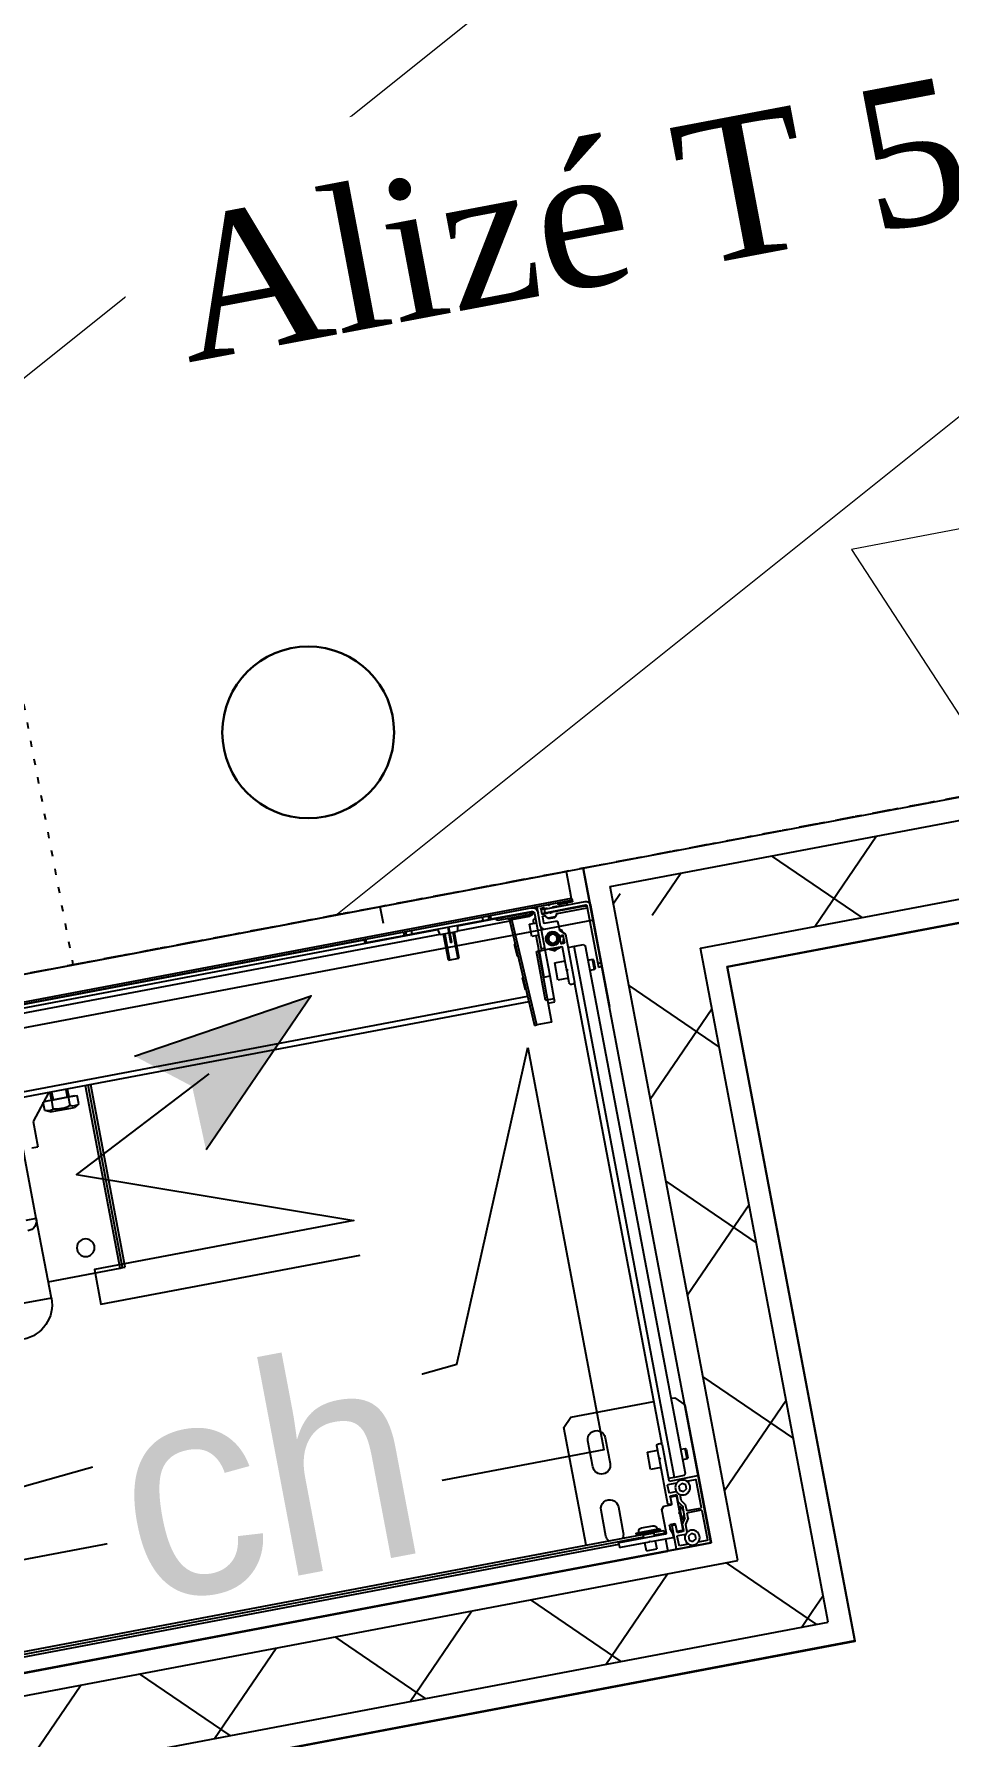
# Model space of a CAD drawing. Header units: centimetres. Extents: x 209280 to 319866, y -365283 to -277503.
# Drawn here: x 221740 to 222260, y -327732 to -326764 of the extents above; entities that cross this region are included whole.
import ezdxf

# ---------------------------------------------------------------- set-up
doc = ezdxf.new("R2010")
doc.units = ezdxf.units.CM
doc.linetypes.add('Style de ligne -1', pattern=[0.41664, 0.20828, -0.20836])
doc.linetypes.add('Style de ligne -5', pattern=[0.20828, 0.069425, -0.138855])
doc.layers.get('0').update_dxf_attribs({"color": 252})
for name, color, linetype in [('3-BAT C-Niveau 1', 252, 'Continuous'), ('prlm-GT', 242, 'Continuous'), ('prlm-MOD', 64, 'Continuous'), ('prlm-VMC', 93, 'Continuous')]:
    doc.layers.add(name, color=color, linetype=linetype)
doc.layers.add('prlm-ELEC-CFO', color=1, linetype='Continuous', lineweight=25)
doc.styles.add('prlm-elec-cfo', font='comic.ttf', dxfattribs={"height": 12})
doc.styles.add('prlm-vmc', font='pala.ttf', dxfattribs={"height": 14})

# ---------------------------------------------------------------- blocks, each defined once
blk = doc.blocks.new('MTI900_Alu_390')
at = {"layer": 'prlm-MOD', "color": 1, "linetype": 'Continuous'}
for p, q in [((-4.225, 0), (4.225, 0)), ((4.278, 0), (4.225, 0)), ((4.225, -0.07), (4.225, 0)), ((4.472, 0), (4.278, 0)), ((4.475, 0), (4.472, 0)), ((4.475, -0.003), (4.475, 0)), ((-3.96, -0.09), (3.96, -0.09)), ((3.96, -0.073), (3.96, -0.097)), ((4.13, -0.07), (3.963, -0.07)), ((4.105, -0.025), (4.165, -0.025)), ((4.105, -0.025), (4.105, -0.07)), ((4.135, -0.075), (4.13, -0.07)), ((4.14, -0.07), (4.135, -0.075)), ((4.267, -0.07), (4.14, -0.07)), ((4.165, -0.07), (4.165, -0.025)), ((4.2602, -0.1195), (4.2698, -0.0905)), ((4.27, -0.0895), (4.27, -0.073)), ((4.275, -0.003), (4.275, -0.137)), ((4.293, -0.021), (4.293, -0.074)), ((4.3467, -0.018), (4.296, -0.018)), ((4.296, -0.077), (4.3306, -0.077)), ((4.298, -0.095), (4.332, -0.095)), ((4.353, -0.0864), (4.353, -0.1286)), ((4.355, -0.0385), (4.375, -0.0269)), ((4.355, -0.0615), (4.355, -0.0385)), ((4.375, -0.0731), (4.355, -0.0615)), ((4.375, -0.0269), (4.395, -0.0385)), ((4.395, -0.0615), (4.375, -0.0731)), ((4.395, -0.0385), (4.395, -0.0615)), ((4.454, -0.018), (4.4033, -0.018)), ((4.457, -0.191), (4.457, -0.021)), ((4.475, -0.387), (4.475, -0.003)), ((-4.105, -0.105), (4.105, -0.105)), ((-4.1, -0.12), (4.1, -0.12)), ((3.775, -0.12), (3.775, -0.8)), ((3.895, -0.15), (3.895, -0.3)), ((3.963, -0.1), (4.229, -0.1)), ((3.995, -0.3), (3.995, -0.15)), ((4.067, -0.12), (4.067, -0.125)), ((4.067, -0.125), (4.203, -0.125)), ((4.067, -0.125), (4.067, -0.135)), ((4.067, -0.135), (4.203, -0.135)), ((4.105, -0.115), (4.095, -0.125)), ((4.1025, -0.158), (4.1675, -0.158)), ((4.105, -0.1), (4.105, -0.115)), ((4.165, -0.115), (4.105, -0.115)), ((4.165, -0.115), (4.165, -0.1)), ((4.165, -0.105), (4.225, -0.105)), ((4.175, -0.125), (4.165, -0.115)), ((4.17, -0.12), (4.225, -0.12)), ((4.203, -0.125), (4.203, -0.12)), ((4.203, -0.135), (4.203, -0.125)), ((4.225, -0.105), (4.225, -0.1)), ((4.225, -0.105), (4.225, -0.12)), ((4.235, -0.1), (4.235, -0.24)), ((4.26, -0.142), (4.26, -0.1205)), ((4.292, -0.145), (4.263, -0.145)), ((4.278, -0.14), (4.292, -0.14)), ((4.295, -0.137), (4.295, -0.098)), ((4.295, -0.137), (4.295, -0.142)), ((4.327, -0.1), (4.298, -0.1)), ((4.33, -0.195), (4.33, -0.103)), ((4.3377, -0.16), (4.33, -0.16)), ((4.33, -0.1677), (4.3421, -0.1677)), ((4.335, -0.098), (4.335, -0.1341)), ((4.3355, -0.1358), (4.3545, -0.1642)), ((4.3377, -0.16), (4.3377, -0.24)), ((4.355, -0.19), (4.3377, -0.16)), ((4.3535, -0.1303), (4.3725, -0.1588)), ((4.355, -0.1659), (4.355, -0.2341)), ((4.373, -0.1605), (4.373, -0.191)), ((4.235, -0.24), (4.25, -0.255)), ((4.25, -0.255), (4.292, -0.255)), ((4.275, -0.263), (4.275, -0.52)), ((4.292, -0.26), (4.278, -0.26)), ((4.295, -0.258), (4.295, -0.263)), ((4.295, -0.302), (4.295, -0.263)), ((4.33, -0.195), (4.325, -0.2)), ((4.325, -0.2), (4.33, -0.205)), ((4.33, -0.297), (4.33, -0.205)), ((4.33, -0.2323), (4.3421, -0.2323)), ((4.33, -0.24), (4.3377, -0.24)), ((4.3545, -0.2358), (4.335, -0.265)), ((4.335, -0.265), (4.335, -0.302)), ((4.3377, -0.24), (4.355, -0.21)), ((4.353, -0.2714), (4.353, -0.3036)), ((4.373, -0.2404), (4.3535, -0.2697)), ((4.373, -0.209), (4.373, -0.2404)), ((4.454, -0.194), (4.376, -0.194)), ((4.376, -0.206), (4.454, -0.206)), ((4.457, -0.369), (4.457, -0.209)), ((4.293, -0.326), (4.293, -0.369)), ((4.328, -0.323), (4.296, -0.323)), ((4.296, -0.372), (4.3467, -0.372)), ((4.298, -0.3), (4.327, -0.3)), ((4.332, -0.305), (4.298, -0.305)), ((4.355, -0.3285), (4.375, -0.3169)), ((4.355, -0.3515), (4.355, -0.3285)), ((4.375, -0.3631), (4.355, -0.3515)), ((4.375, -0.3169), (4.395, -0.3285)), ((4.395, -0.3515), (4.375, -0.3631)), ((4.395, -0.3285), (4.395, -0.3515)), ((4.4033, -0.372), (4.454, -0.372)), ((4.475, -0.8), (4.475, -0.387)), ((4.215, -0.475), (4.215, -0.575)), ((4.275, -0.475), (4.215, -0.475)), ((4.305, -0.6), (4.305, -0.393)), ((4.34, -0.405), (4.305, -0.405)), ((4.308, -0.39), (4.472, -0.39)), ((4.34, -0.405), (4.34, -3.475)), ((4.395, -0.405), (4.34, -0.405)), ((4.405, -0.415), (4.395, -0.405)), ((4.405, -0.415), (4.405, -3.465)), ((3.895, -0.55), (3.895, -0.7)), ((3.995, -0.7), (3.995, -0.55)), ((4.215, -0.575), (4.275, -0.575)), ((4.275, -0.52), (4.2779, -0.5229)), ((4.275, -0.52), (4.275, -0.53)), ((4.2779, -0.5271), (4.275, -0.53)), ((4.275, -0.53), (4.275, -0.6)), ((4.43, -0.495), (4.405, -0.495)), ((4.405, -0.555), (4.43, -0.555)), ((4.43, -0.495), (4.43, -0.555)), ((4.435, -0.5), (4.43, -0.495)), ((4.43, -0.555), (4.435, -0.55)), ((4.435, -0.55), (4.435, -0.5)), ((4.285, -0.61), (4.295, -0.61)), ((4.305, -0.6), (4.305, -3.277)), ((3.775, -0.8), (3.825, -0.85)), ((3.825, -0.85), (4.305, -0.85)), ((4.405, -0.85), (4.425, -0.85)), ((4.425, -0.85), (4.475, -0.8)), ((1.05, -2.065), (0.85, -2.065)), ((1.05, -2.065), (1.05, -2.525)), ((1.05, -2.16), (1.465, -2.16)), ((1.465, -2.16), (1.48, -2.16)), ((1.465, -2.16), (1.465, -3.215)), ((1.48, -2.16), (1.48, -3.215)), ((1.48, -2.16), (1.495, -2.16)), ((1.495, -2.16), (1.495, -3.215)), ((1.05, -2.525), (0.99, -2.525)), ((1.05, -2.525), (1.05, -3.215)), ((1.1, -2.925), (1.1342, -2.925)), ((1.1342, -3.0705), (1.1342, -2.925)), ((1.2504, -3.215), (1.1342, -3.0705)), ((4.0071, -3.6913), (4.035, -3.077)), ((4.05, -3.077), (4.0221, -3.692)), ((4.035, -3.077), (4.05, -3.077)), ((4.1351, -3.077), (4.05, -3.077)), ((4.136, -3.497), (4.1351, -3.077)), ((1.24, -3.106), (1.2119, -3.1204)), ((1.2119, -3.1204), (1.2119, -3.1671)), ((1.2142, -3.17), (1.2364, -3.17)), ((1.225, -3.17), (1.225, -3.172)), ((1.225, -3.172), (1.395, -3.172)), ((1.2364, -3.17), (1.2609, -3.17)), ((1.24, -3.106), (1.38, -3.106)), ((1.26, -3.172), (1.26, -3.215)), ((1.2609, -3.1204), (1.2609, -3.17)), ((1.2609, -3.17), (1.31, -3.17)), ((1.2692, -3.215), (1.2692, -3.172)), ((1.31, -3.17), (1.3591, -3.17)), ((1.3508, -3.215), (1.3508, -3.172)), ((1.3591, -3.1204), (1.3591, -3.17)), ((1.3591, -3.17), (1.3836, -3.17)), ((1.36, -3.215), (1.36, -3.172)), ((1.4081, -3.1204), (1.38, -3.106)), ((1.3836, -3.17), (1.4081, -3.17)), ((1.395, -3.172), (1.395, -3.17)), ((1.4081, -3.1204), (1.4081, -3.17)), ((4.1353, -3.187), (4.175, -3.187)), ((4.175, -3.187), (4.175, -3.207)), ((4.0287, -3.215), (-0.1325, -3.215)), ((4.0274, -3.245), (-0.1325, -3.245)), ((4.0173, -3.3556), (4.0205, -3.2854)), ((4.0255, -3.2857), (4.0205, -3.2854)), ((4.125, -3.207), (4.125, -3.487)), ((4.125, -3.207), (4.175, -3.207)), ((4.175, -3.207), (4.175, -3.337)), ((4.275, -3.277), (4.275, -3.3458)), ((4.295, -3.267), (4.285, -3.267)), ((4.305, -3.5528), (4.305, -3.277)), ((4.0173, -3.3556), (4.0223, -3.3558)), ((4.14, -3.337), (4.175, -3.337)), ((4.14, -3.487), (4.14, -3.337)), ((4.175, -3.337), (4.175, -3.487)), ((4.215, -3.305), (4.215, -3.405)), ((4.275, -3.305), (4.215, -3.305)), ((4.275, -3.3458), (4.275, -3.3582)), ((4.275, -3.3582), (4.275, -3.484)), ((4.2759, -3.3479), (4.2779, -3.3499)), ((4.2779, -3.3541), (4.2759, -3.3561)), ((4.43, -3.325), (4.405, -3.325)), ((4.405, -3.385), (4.43, -3.385)), ((4.43, -3.325), (4.43, -3.385)), ((4.435, -3.33), (4.43, -3.325)), ((4.43, -3.385), (4.435, -3.38)), ((4.435, -3.38), (4.435, -3.33)), ((4.455, -3.355), (4.455, -3.335)), ((4.455, -3.335), (4.475, -3.335)), ((4.455, -3.69), (4.455, -3.355)), ((4.475, -3.355), (4.455, -3.355)), ((4.475, -3.335), (4.475, -3.355)), ((4.475, -3.69), (4.475, -3.355)), ((4.0084, -3.5518), (4.0116, -3.4816)), ((4.0166, -3.4819), (4.0116, -3.4816)), ((4.215, -3.405), (4.275, -3.405)), ((4.22, -3.4778), (4.23, -3.472)), ((4.23, -3.472), (4.24, -3.4778)), ((4.34, -3.475), (4.305, -3.475)), ((4.395, -3.475), (4.34, -3.475)), ((4.395, -3.475), (4.405, -3.465)), ((3.625, -3.532), (3.685, -3.532)), ((3.625, -3.532), (3.625, -3.682)), ((3.6311, -3.682), (3.6311, -3.532)), ((3.6789, -3.682), (3.6789, -3.532)), ((3.685, -3.682), (3.685, -3.532)), ((4.0084, -3.5518), (4.0134, -3.552)), ((4.115, -3.577), (4.115, -3.647)), ((4.155, -3.577), (4.115, -3.577)), ((4.125, -3.487), (4.14, -3.487)), ((4.14, -3.4972), (4.136, -3.497)), ((4.14, -3.487), (4.155, -3.487)), ((4.14, -3.487), (4.14, -3.577)), ((4.155, -3.487), (4.175, -3.487)), ((4.155, -3.497), (4.155, -3.487)), ((4.155, -3.702), (4.155, -3.497)), ((4.175, -3.497), (4.155, -3.497)), ((4.175, -3.487), (4.175, -3.49)), ((4.175, -3.49), (4.175, -3.6008)), ((4.272, -3.487), (4.178, -3.487)), ((4.195, -3.5614), (4.195, -3.5226)), ((4.268, -3.521), (4.2657, -3.521)), ((4.271, -3.507), (4.271, -3.518)), ((4.2729, -3.542), (4.276, -3.542)), ((4.287, -3.504), (4.274, -3.504)), ((4.2769, -3.5821), (4.3041, -3.5549)), ((4.279, -3.545), (4.279, -3.549)), ((4.2906, -3.577), (4.2806, -3.5828)), ((4.282, -3.552), (4.287, -3.552)), ((4.2854, -3.504), (4.29, -3.5066)), ((4.29, -3.549), (4.29, -3.507)), ((4.2906, -3.5684), (4.2906, -3.577)), ((3.655, -3.6411), (3.655, -3.6275)), ((3.66, -3.6275), (3.655, -3.6275)), ((3.655, -3.717), (3.655, -3.6411)), ((3.66, -3.6411), (3.655, -3.6411)), ((3.66, -3.6411), (3.66, -3.6275)), ((3.66, -3.717), (3.66, -3.6411)), ((4.115, -3.647), (4.155, -3.647)), ((4.14, -3.647), (4.14, -3.6567)), ((4.175, -3.6232), (4.175, -3.6008)), ((4.175, -3.6232), (4.175, -3.734)), ((4.1759, -3.6029), (4.1829, -3.6099)), ((4.1829, -3.6141), (4.1759, -3.6211)), ((4.195, -3.674), (4.195, -3.64)), ((4.198, -3.637), (4.266, -3.637)), ((4.2109, -3.677), (4.198, -3.677)), ((4.2221, -3.6633), (4.2134, -3.6757)), ((4.2654, -3.662), (4.2246, -3.662)), ((4.227, -3.657), (4.225, -3.659)), ((4.265, -3.659), (4.225, -3.659)), ((4.225, -3.659), (4.225, -3.662)), ((4.263, -3.657), (4.227, -3.657)), ((4.2293, -3.657), (4.2293, -3.662)), ((4.2607, -3.657), (4.2607, -3.662)), ((4.265, -3.659), (4.263, -3.657)), ((4.265, -3.662), (4.265, -3.659)), ((4.2766, -3.6757), (4.2679, -3.6633)), ((4.276, -3.627), (4.276, -3.5842)), ((4.452, -3.677), (4.2791, -3.677)), ((-4.375, -3.737), (4.375, -3.737)), ((4.375, -3.747), (-4.375, -3.747)), ((-0.1667, -3.735), (3.175, -3.735)), ((-0.16, -3.715), (3.5984, -3.715)), ((3.6044, -3.685), (-0.15, -3.685)), ((3.175, -3.717), (3.185, -3.717)), ((3.175, -3.737), (3.175, -3.717)), ((3.185, -3.717), (3.4033, -3.717)), ((3.185, -3.717), (3.185, -3.737)), ((3.4033, -3.737), (3.4033, -3.717)), ((3.4033, -3.717), (3.4168, -3.717)), ((3.4168, -3.717), (3.45, -3.717)), ((3.4168, -3.717), (3.4168, -3.737)), ((3.45, -3.717), (3.86, -3.717)), ((3.45, -3.717), (3.45, -3.737)), ((3.605, -3.682), (3.598, -3.717)), ((3.655, -3.682), (3.605, -3.682)), ((3.705, -3.682), (3.66, -3.682)), ((3.712, -3.717), (3.705, -3.682)), ((4.0074, -3.685), (3.7056, -3.685)), ((3.7116, -3.715), (3.935, -3.715)), ((3.86, -3.717), (3.8932, -3.717)), ((3.86, -3.717), (3.86, -3.737)), ((3.8932, -3.717), (3.9067, -3.717)), ((3.8932, -3.737), (3.8932, -3.717)), ((3.9067, -3.717), (4.14, -3.717)), ((3.9067, -3.717), (3.9067, -3.737)), ((3.935, -3.717), (3.935, -3.712)), ((3.965, -3.712), (3.935, -3.712)), ((3.945, -3.702), (3.965, -3.702)), ((3.965, -3.702), (4.105, -3.702)), ((3.965, -3.712), (3.965, -3.702)), ((3.965, -3.712), (3.965, -3.717)), ((4.105, -3.712), (3.965, -3.712)), ((4.007, -3.6925), (4.0071, -3.6913)), ((4.0071, -3.6913), (4.0221, -3.692)), ((4.0221, -3.692), (4.022, -3.6925)), ((4.0221, -3.692), (4.125, -3.692)), ((4.105, -3.702), (4.125, -3.702)), ((4.105, -3.712), (4.105, -3.702)), ((4.105, -3.717), (4.105, -3.712)), ((4.135, -3.712), (4.105, -3.712)), ((4.125, -3.692), (4.125, -3.702)), ((4.135, -3.712), (4.135, -3.717)), ((4.165, -3.7265), (4.165, -3.737)), ((4.175, -3.734), (4.175, -3.737)), ((4.195, -3.722), (4.195, -3.693)), ((4.195, -3.695), (4.215, -3.695)), ((4.215, -3.715), (4.195, -3.715)), ((4.198, -3.69), (4.2252, -3.69)), ((4.198, -3.725), (4.212, -3.725)), ((4.215, -3.695), (4.45, -3.695)), ((4.215, -3.695), (4.215, -3.715)), ((4.215, -3.715), (4.45, -3.715)), ((4.215, -3.72), (4.2251, -3.72)), ((4.215, -3.722), (4.215, -3.72)), ((4.2249, -3.7161), (4.221, -3.72)), ((4.2287, -3.7161), (4.2249, -3.7161)), ((4.225, -3.69), (4.225, -3.695)), ((4.228, -3.692), (4.2367, -3.692)), ((4.2293, -3.69), (4.2293, -3.695)), ((4.2595, -3.715), (4.231, -3.715)), ((4.2429, -3.7321), (4.2379, -3.737)), ((4.2429, -3.6871), (4.2388, -3.6911)), ((4.2486, -3.7335), (4.2414, -3.7335)), ((4.2512, -3.6911), (4.2471, -3.6871)), ((4.2521, -3.737), (4.2471, -3.7321)), ((4.2533, -3.692), (4.2625, -3.692)), ((4.2607, -3.69), (4.2607, -3.695)), ((4.2651, -3.7161), (4.2618, -3.7161)), ((4.265, -3.695), (4.265, -3.69)), ((4.269, -3.72), (4.2651, -3.7161)), ((4.2827, -3.69), (4.2653, -3.69)), ((4.2654, -3.72), (4.2826, -3.72)), ((4.2855, -3.692), (4.445, -3.692)), ((4.342, -3.715), (4.2885, -3.715)), ((4.295, -3.734), (4.295, -3.73)), ((4.298, -3.727), (4.342, -3.727)), ((4.378, -3.727), (4.298, -3.727)), ((4.298, -3.727), (4.298, -3.737)), ((4.345, -3.724), (4.345, -3.718)), ((4.375, -3.737), (4.375, -3.747)), ((4.375, -3.747), (4.378, -3.747)), ((4.375, -3.792), (4.375, -3.747)), ((4.378, -3.747), (4.378, -3.727)), ((4.455, -3.682), (4.455, -3.68)), ((4.375, -3.902), (4.375, -3.792)), ((-4.375, -3.902), (4.375, -3.902))]:
    blk.add_line(p, q, dxfattribs=at)
at = {"layer": 'prlm-MOD', "color": 1, "ltscale": 50}
blk.add_lwpolyline([(3.3, -3.8058), (3.3, -3.902)], dxfattribs=at)
at = {"layer": 'prlm-MOD', "color": 1, "linetype": 'Continuous'}
for centre, radius in [((4.375, -0.05), 0.0425), ((4.375, -0.34), 0.0425), ((1.295, -2.31), 0.05), ((4.23, -3.542), 0.035), ((4.23, -3.542), 0.03), ((4.23, -3.542), 0.025)]:
    blk.add_circle(centre, radius, dxfattribs=at)
for centre, radius, start, end in [((4.278, -0.003), 0.003, 90, 180), ((4.472, -0.003), 0.003, 0, 90), ((3.963, -0.073), 0.003, 90, 180), ((4.267, -0.073), 0.003, 0, 90), ((4.267, -0.0895), 0.003, 341.56505, 0), ((4.296, -0.021), 0.003, 90, 180), ((4.296, -0.074), 0.003, 180, 270), ((4.298, -0.098), 0.003, 90, 180), ((4.3306, -0.067), 0.01, 270, 326.3475), ((4.332, -0.098), 0.003, 0, 90), ((4.3467, -0.021), 0.003, 84.51824, 90), ((4.4033, -0.021), 0.003, 90, 95.48179), ((4.454, -0.021), 0.003, 0, 90), ((3.945, -0.15), 0.05, 143.1301, 180), ((3.963, -0.097), 0.003, 180, 270), ((3.945, -0.15), 0.05, 0, 36.8699), ((4.1025, -0.138), 0.02, 171.37307, 270), ((4.1025, -0.133), 0.02, 185.73917, 187.18076), ((4.1675, -0.138), 0.02, 270, 8.62693), ((4.1675, -0.133), 0.02, 352.81924, 354.26083), ((4.232, -0.1), 0.003, 0, 180), ((4.263, -0.1205), 0.003, 161.56505, 180), ((4.263, -0.142), 0.003, 180, 270), ((4.278, -0.137), 0.003, 180, 270), ((4.292, -0.137), 0.003, 270, 0), ((4.292, -0.142), 0.003, 270, 0), ((4.298, -0.103), 0.003, 90, 180), ((4.327, -0.103), 0.003, 0, 90), ((4.338, -0.1341), 0.003, 180, 213.69007), ((4.356, -0.1286), 0.003, 180, 213.69007), ((4.352, -0.1659), 0.003, 0, 33.69007), ((4.37, -0.1605), 0.003, 0, 33.69007), ((4.376, -0.191), 0.003, 180, 270), ((4.454, -0.191), 0.003, 270, 0), ((4.278, -0.263), 0.003, 90, 180), ((4.292, -0.258), 0.003, 0, 90), ((4.292, -0.263), 0.003, 0, 90), ((4.356, -0.2714), 0.003, 146.30993, 180), ((4.352, -0.2341), 0.003, 326.30993, 0), ((4.376, -0.209), 0.003, 90, 180), ((4.454, -0.209), 0.003, 0, 90), ((3.945, -0.3), 0.05, 180, 0), ((4.296, -0.326), 0.003, 90, 180), ((4.296, -0.369), 0.003, 180, 270), ((4.298, -0.297), 0.003, 180, 270), ((4.298, -0.302), 0.003, 180, 270), ((4.327, -0.297), 0.003, 270, 0), ((4.328, -0.333), 0.01, 46.14901, 90), ((4.332, -0.302), 0.003, 270, 0), ((4.3467, -0.369), 0.003, 270, 275.48176), ((4.4033, -0.369), 0.003, 264.51819, 270), ((4.454, -0.369), 0.003, 270, 0), ((4.472, -0.387), 0.003, 270, 0), ((4.308, -0.393), 0.003, 90, 180), ((3.945, -0.55), 0.05, 0, 180), ((4.2758, -0.525), 0.003, 315, 45), ((4.285, -0.6), 0.01, 180, 270), ((4.295, -0.6), 0.01, 270, 0), ((3.945, -0.7), 0.05, 180, 0), ((0.85, -2.065), 0.2, 0, 90), ((0.99, -2.525), 0.06, 0, 90), ((1.2364, -3.1624), 0.0487, 59.74223, 120.25777), ((1.3836, -3.1624), 0.0487, 59.74223, 120.25777), ((4.285, -3.277), 0.01, 90, 180), ((4.295, -3.277), 0.01, 0, 90), ((4.278, -3.3458), 0.003, 180, 225), ((4.278, -3.3582), 0.003, 135, 180), ((4.2758, -3.352), 0.003, 315, 45), ((4.23, -3.542), 0.065, 57.79577, 122.20423), ((4.23, -3.542), 0.06, 66.44354, 113.55646), ((4.272, -3.484), 0.003, 270, 0), ((4.178, -3.49), 0.003, 90, 180), ((4.23, -3.542), 0.04, 33.92723, 355.99937), ((4.2657, -3.518), 0.003, 213.92723, 270), ((4.23, -3.542), 0.04, 0, 33.92723), ((4.268, -3.518), 0.003, 270, 0), ((4.2729, -3.545), 0.003, 90, 175.99937), ((4.23, -3.542), 0.04, 355.99937, 0), ((4.274, -3.507), 0.003, 90, 180), ((4.276, -3.545), 0.003, 0, 90), ((4.23, -3.542), 0.065, 315.04746, 333.83802), ((4.23, -3.542), 0.06, 0, 39.29648), ((4.282, -3.549), 0.003, 180, 270), ((4.23, -3.542), 0.065, 22.61986, 35.77582), ((4.287, -3.507), 0.003, 0, 90), ((4.287, -3.549), 0.003, 270, 0), ((4.23, -3.542), 0.06, 351.491, 0), ((4.302, -3.5528), 0.003, 315, 0), ((4.16, -3.6567), 0.02, 180, 230.11594), ((4.1151, -3.7104), 0.05, 37.08606, 50.11594), ((4.178, -3.6008), 0.003, 180, 225), ((4.178, -3.6232), 0.003, 135, 180), ((4.1808, -3.612), 0.003, 315, 45), ((4.198, -3.64), 0.003, 90, 180), ((4.198, -3.674), 0.003, 180, 270), ((4.2109, -3.674), 0.003, 270, 325.00798), ((4.2246, -3.665), 0.003, 90, 145.00798), ((4.2654, -3.665), 0.003, 34.99202, 90), ((4.266, -3.627), 0.01, 270, 0), ((4.279, -3.5842), 0.003, 135, 180), ((4.2791, -3.674), 0.003, 214.99202, 270), ((4.452, -3.68), 0.003, 0, 90), ((3.945, -3.712), 0.01, 90, 180), ((3.997, -3.692), 0.01, 270, 357.39744), ((4.125, -3.712), 0.02, 347.58795, 90), ((4.125, -3.712), 0.01, 0, 90), ((4.14, -3.702), 0.035, 270, 0), ((4.14, -3.702), 0.015, 270, 0), ((4.178, -3.734), 0.003, 180, 270), ((4.198, -3.693), 0.003, 90, 180), ((4.198, -3.722), 0.003, 180, 270), ((4.212, -3.722), 0.003, 270, 0), ((4.215, -3.715), 0.01, 353.93882, 0), ((4.2251, -3.717), 0.003, 270, 350.40593), ((4.2252, -3.693), 0.003, 19.47122, 90), ((4.231, -3.718), 0.003, 90, 170.40593), ((4.2367, -3.689), 0.003, 270, 315), ((4.245, -3.6892), 0.003, 45, 135), ((4.245, -3.7342), 0.003, 45, 135), ((4.2533, -3.689), 0.003, 225, 270), ((4.2595, -3.718), 0.003, 9.59407, 90), ((4.2653, -3.693), 0.003, 90, 160.52878), ((4.2654, -3.717), 0.003, 189.59407, 270), ((4.275, -3.715), 0.01, 180, 186.06118), ((4.2826, -3.717), 0.003, 270, 350.40593), ((4.2827, -3.693), 0.003, 19.47122, 90), ((4.2885, -3.718), 0.003, 90, 170.40593), ((4.292, -3.734), 0.003, 270, 0), ((4.298, -3.73), 0.003, 90, 180), ((4.342, -3.718), 0.003, 0, 90), ((4.342, -3.724), 0.003, 270, 0), ((4.445, -3.682), 0.01, 270, 0), ((4.45, -3.69), 0.025, 270, 0), ((4.45, -3.69), 0.005, 270, 0)]:
    blk.add_arc(centre, radius, start, end, dxfattribs=at)
for centre, major_axis, ratio, start_param, end_param in [((3.997, -3.692), (-0.025, 0), 0.4, 1.570796, 3.096169), ((4.022, -3.6931), (-0.015, 0.0007), 0.045361, -1.568734, 0)]:
    blk.add_ellipse(centre, major_axis=major_axis, ratio=ratio, start_param=start_param, end_param=end_param, dxfattribs=at)
blk.add_open_spline([(1.2609, -3.1204), (1.269, -3.1183), (1.2772, -3.1166), (1.2935, -3.1143), (1.3017, -3.1137), (1.3141, -3.1137), (1.3182, -3.1138), (1.3265, -3.1144), (1.3306, -3.1149), (1.343, -3.1166), (1.3511, -3.1183), (1.3591, -3.1204)], degree=3, knots=[0, 0, 0, 0, 0.25, 0.25, 0.5, 0.5, 0.625, 0.625, 0.75, 0.75, 1, 1, 1, 1], dxfattribs=at)
blk = doc.blocks.new('xi.be')
at = {"layer": 'prlm-VMC', "color": 0, "linetype": 'ByBlock', "lineweight": 5, "flags": 128}
blk.add_lwpolyline([(-6.173, -15.004), (6.173, -15.004), (0, 0)], close=True, dxfattribs=at)
at = {"layer": 'prlm-VMC', "color": 0, "linetype": 'ByBlock', "lineweight": 5}
blk.add_solid([(0, -1), (5.173, -14.004), (-5.173, -14.004), (0, -1)], dxfattribs=at)
blk = doc.blocks.new('xi.CH')
at = {"layer": 'prlm-ELEC-CFO', "lineweight": 5}
blk.add_hatch(color=0, dxfattribs=at).paths.add_polyline_path([(-3, 6), (-0.103, 3.699), (0, 0), (7.5, 7.5)])
at = {"layer": 'prlm-ELEC-CFO', "color": 0}
for points in [[(-3, 6), (7.5, 7.5), (0, 0)], [(0.955, 4.227), (-7.5, 0), (7.5, -5.5), (-7.5, -5.5), (-7.5, -7.5), (7.5, -7.5)]]:
    blk.add_lwpolyline(points, dxfattribs=at)

msp = doc.modelspace()

# ---------------------------------------------------------------- hatches: boundary and pattern name
at = {"linetype": 'Continuous'}
h = msp.add_hatch(dxfattribs=at)
h.set_pattern_fill('02_ISOLANT', color=256, scale=10, angle=10.727694, style=0, pattern_type=2)
h.set_pattern_definition([(55.727694, (88960.93, 134700.79), (-66.109646, 45.050135), []), (145.727694, (88960.93, 134700.79), (45.050135, 66.109646), [])])
h.paths.add_polyline_path([(222066.991, -327248.703), (222118.409, -327283.744), (222573.319, -327197.561), (222565.129, -327154.33)])
h = msp.add_hatch(dxfattribs=at)
h.set_pattern_fill('02_ISOLANT', color=256, scale=10, angle=100.723595, style=0, pattern_type=2)
h.set_pattern_definition([(145.723595, (88960.93, 134700.79), (-45.054865, -66.106423), []), (235.723595, (88960.93, 134700.79), (-66.106423, 45.054865), [])])
h.paths.add_polyline_path([(222139.552, -327631.857), (222190.971, -327666.902), (222118.409, -327283.744), (222066.991, -327248.703)])
h = msp.add_hatch(dxfattribs=at)
h.set_pattern_fill('02_ISOLANT', color=256, scale=10, angle=10.723595, style=0, pattern_type=2)
h.set_pattern_definition([(55.723595, (88960.93, 134700.79), (-66.106423, 45.054865), []), (145.723595, (88960.93, 134700.79), (45.054865, 66.106423), [])])
h.paths.add_polyline_path([(221211.087, -327807.689), (221262.506, -327842.733), (222190.971, -327666.902), (222139.552, -327631.857)])
at = {"layer": '3-BAT C-Niveau 1', "linetype": 'Continuous', "lineweight": 18}
h = msp.add_hatch(dxfattribs=at)
h.set_pattern_fill('BA 13', color=256, scale=10, style=0, pattern_type=2)
h.set_pattern_definition([(218.65981, (88960.93, 134700.8), (-199.24783, 287.75041), [])])
h.paths.add_polyline_path([(222031.435, -324428.275), (222292.443, -325799.412), (222241.191, -325809.114), (222250.48, -325858.234), (222301.941, -325848.498), (222547.369, -327144.463), (221172.138, -327404.902), (220926.841, -326108.912), (221317.097, -326035.023), (221307.788, -325985.864), (220868.735, -326069.027), (221285.582, -328270.918), (220183.469, -328479.535), (220174.493, -328432.177), (220174.464, -328432.23), (219925.543, -327120.602), (219267.611, -327245.2), (219070.008, -326201.717), (219727.998, -326077.121), (219505.36, -324905.982)])

# ---------------------------------------------------------------- linework, layer by layer
at = {"linetype": 'Continuous'}
for p, q in [((222051.799, -327238.35), (222562.709, -327141.557)), ((222066.991, -327248.703), (222565.129, -327154.33)), ((222066.991, -327248.703), (222565.129, -327154.33)), ((222118.409, -327283.744), (222573.319, -327197.561)), ((222118.409, -327283.744), (222573.319, -327197.561)), ((222124.36, -327621.503), (222051.799, -327238.35)), ((222139.552, -327631.857), (222066.991, -327248.703)), ((222139.552, -327631.857), (222066.991, -327248.703)), ((222057.375, -327267.79), (222066.678, -327316.917)), ((222190.971, -327666.902), (222118.409, -327283.744)), ((222190.971, -327666.902), (222118.409, -327283.744)), ((221195.895, -327797.335), (222124.36, -327621.503)), ((221211.087, -327807.689), (222139.552, -327631.857)), ((221211.087, -327807.689), (222139.552, -327631.857)), ((221262.506, -327842.733), (222190.971, -327666.902)), ((221262.506, -327842.733), (222190.971, -327666.902))]:
    msp.add_line(p, q, dxfattribs=at)
at = {"linetype": 'Continuous', "lineweight": 25}
for p, q in [((222051.799, -327238.35), (222562.709, -327141.557)), ((222133.601, -327294.098), (222575.739, -327210.333)), ((222124.36, -327621.503), (222051.799, -327238.35)), ((222206.163, -327677.256), (222133.601, -327294.098)), ((221195.895, -327797.335), (222124.36, -327621.503)), ((221277.698, -327853.087), (222206.163, -327677.256))]:
    msp.add_line(p, q, dxfattribs=at)
at = {"linetype": 'Style de ligne -5', "ltscale": 50.8, "flags": 128}
msp.add_lwpolyline([(221520.052, -326015.908), (222306.081, -325867.051), (222547.974, -327144.348), (221761.945, -327293.205)], close=True, dxfattribs=at)
at = {"linetype": 'Continuous', "lineweight": 18, "flags": 128}
msp.add_lwpolyline([(222697.677, -327932.253), (221321.689, -328192.835), (221172.46, -327404.841), (222548.448, -327144.258)], close=True, dxfattribs=at)
at = {"linetype": 'Continuous', "flags": 128}
for points in [[(222051.793, -327238.314), (222057.375, -327267.79), (221178.042, -327434.317), (221172.46, -327404.841)], [(222020.209, -327340.251), (222063.513, -327568.918), (221282.434, -327716.837), (221979.978, -327520.14)]]:
    msp.add_lwpolyline(points, close=True, dxfattribs=at)
at = {"layer": '3-BAT C-Niveau 1', "linetype": 'Style de ligne -1', "ltscale": 50.8, "flags": 128}
msp.add_lwpolyline([(222031.435, -324428.275), (222292.443, -325799.412), (222241.191, -325809.114), (222250.48, -325858.234), (222301.941, -325848.498), (222547.369, -327144.463), (221172.138, -327404.902), (220926.841, -326108.912), (221317.097, -326035.023), (221307.788, -325985.864), (220868.735, -326069.027), (221285.582, -328270.918), (220183.469, -328479.535), (220174.493, -328432.177), (220174.464, -328432.23), (219925.543, -327120.602), (219267.611, -327245.2), (219070.008, -326201.717), (219727.998, -326077.121), (219505.36, -324905.982)], close=True, dxfattribs=at)
at = {"layer": 'prlm-ELEC-CFO', "lineweight": 30}
msp.add_circle((221895.474, -327161.137), 48.817, dxfattribs=at)
at = {"layer": 'prlm-GT', "ltscale": 50}
msp.add_lwpolyline([(222133.714, -327294.413), (222560.512, -327213.587), (222696.71, -327932.773), (221341.447, -328189.431), (221277.81, -327853.403), (222206.276, -327677.572)], close=True, dxfattribs=at)

# ---------------------------------------------------------------- block references
at = {"layer": 'prlm-ELEC-CFO', "xscale": 10, "yscale": 10, "zscale": 10, "rotation": 10.72360141139323}
msp.add_blockref('xi.CH', (221837.422, -327398.459), dxfattribs=at)
at = {"layer": 'prlm-MOD', "xscale": -99.99999999999972, "yscale": 99.99999999999974, "zscale": 99.99999999999964, "rotation": 190.7237167511636}
msp.add_blockref('MTI900_Alu_390', (221684.788, -327705.087), dxfattribs=at)
at = {"layer": 'prlm-VMC', "xscale": 10, "yscale": 10, "zscale": 10, "rotation": 190.7236014113933}
msp.add_blockref('xi.be', (222292.721, -327193.044), dxfattribs=at)

# ---------------------------------------------------------------- next in the draw order: texts
at = {"layer": 'prlm-ELEC-CFO', "lineweight": 20, "insert": (221872.458, -327583.46), "char_height": 120, "attachment_point": 5, "rotation": 10.723601, "line_spacing_factor": 0.8, "style": 'prlm-elec-cfo', "bg_fill": 3, "box_fill_scale": 1.1, "bg_fill_color": 256, "bg_fill_transparency": 0}
msp.add_mtext('ch', dxfattribs=at)
at = {"layer": 'prlm-VMC', "ltscale": 25, "insert": (222119.697, -326855.483), "char_height": 80, "width": 586.14744, "attachment_point": 5, "rotation": 10.723601, "line_spacing_factor": 0.8, "style": 'prlm-vmc', "bg_fill": 2}
msp.add_mtext('Alizé T 5/30', dxfattribs=at)

doc.saveas('drawing.dxf')
